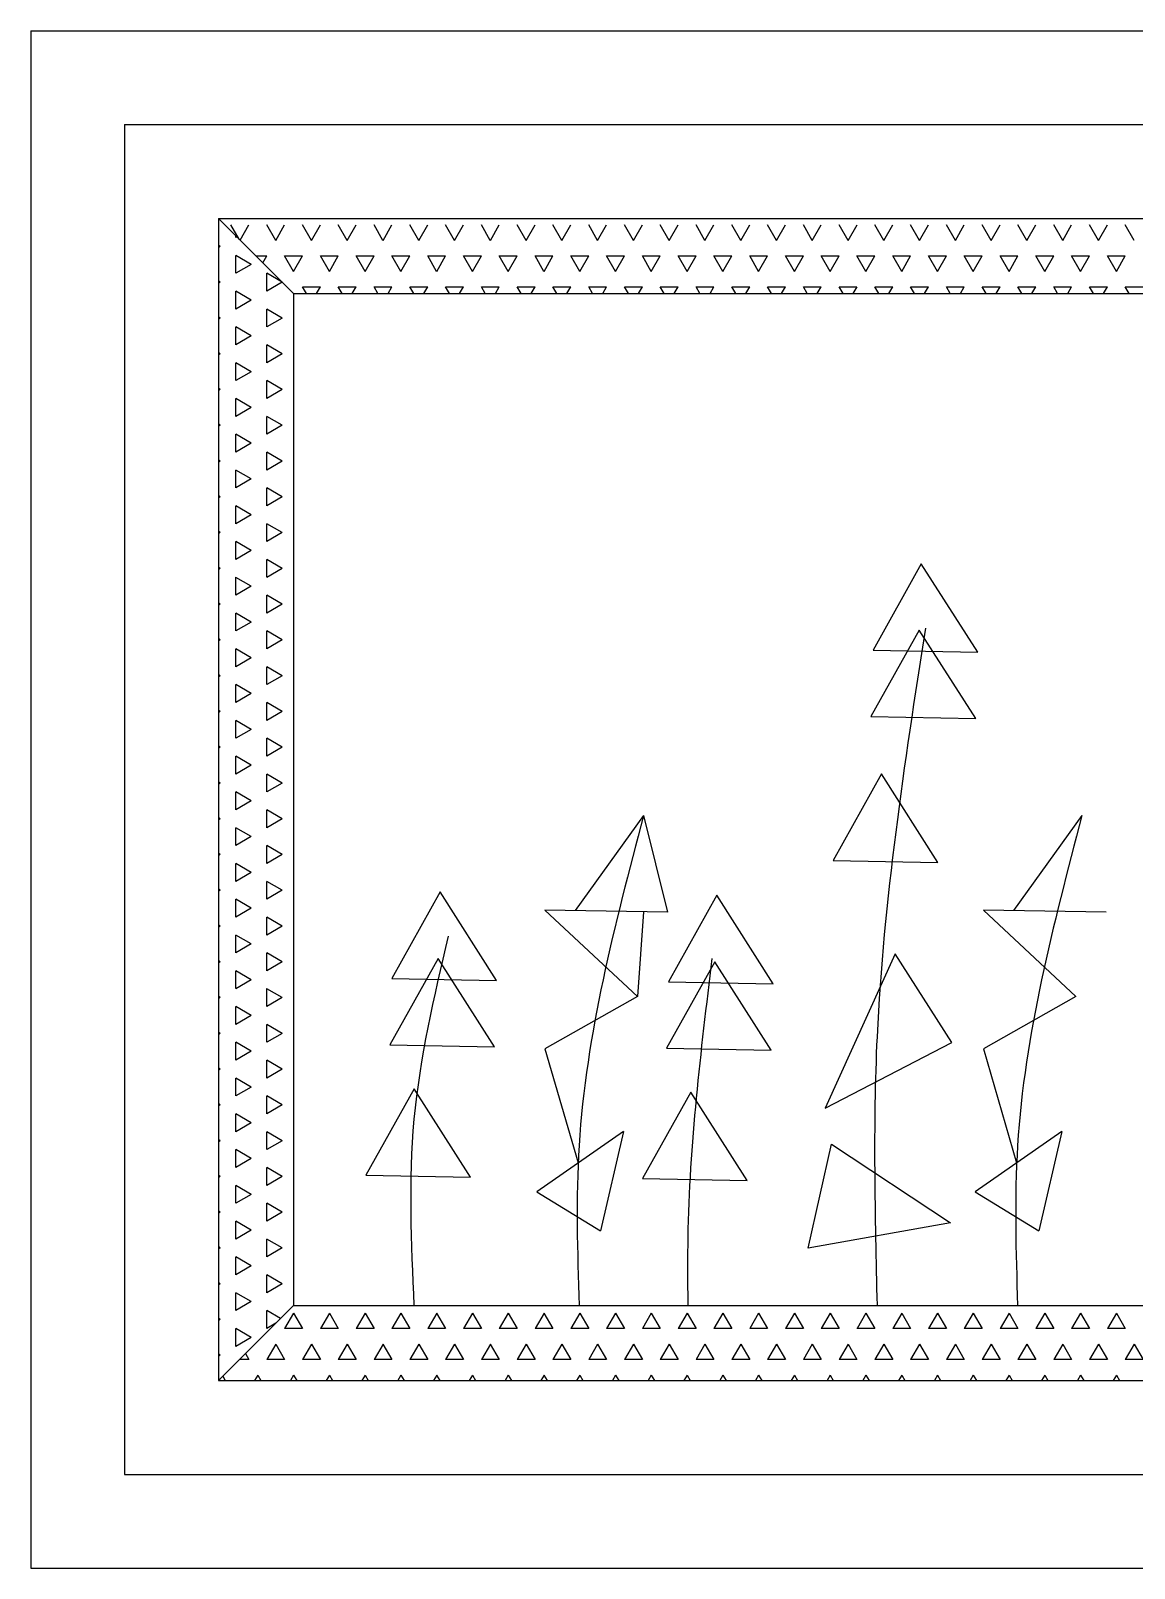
# Model space of a CAD drawing. Header units: inches. Extents: x 3 to 45, y 10.7 to 35.5.
# Drawn here: x 5.665 to 6.172, y 17.301 to 18.009 of the extents above; entities that cross this region are included whole.
import ezdxf

# ---------------------------------------------------------------- set-up
doc = ezdxf.new("R2010")
doc.units = ezdxf.units.IN
doc.header["$MEASUREMENT"] = 0
doc.layers.add('02', color=2, linetype='Continuous')
doc.layers.add('1', color=1, linetype='Continuous')

msp = doc.modelspace()

# ---------------------------------------------------------------- linework, layer by layer
at = {"layer": '02'}
for p, q in [((5.7078, 17.96569), (5.7078, 17.34459)), ((5.7078, 17.96569), (6.64802, 17.96569)), ((5.78556, 17.88793), (5.751, 17.92249)), ((5.76052, 17.91297), (5.75672, 17.91955)), ((5.75895, 17.91374), (5.75895, 17.91454)), ((5.75946, 17.91403), (5.75895, 17.91373)), ((5.76092, 17.91257), (5.76496, 17.91955)), ((5.7773, 17.91243), (5.77318, 17.91955)), ((5.7773, 17.91243), (5.78142, 17.91955)), ((5.79375, 17.91243), (5.78964, 17.91955)), ((5.79376, 17.91243), (5.79788, 17.91955)), ((5.81021, 17.91243), (5.8061, 17.91955)), ((5.81022, 17.91243), (5.81434, 17.91955)), ((5.82667, 17.91243), (5.82256, 17.91955)), ((5.82668, 17.91243), (5.8308, 17.91955)), ((5.84313, 17.91243), (5.83902, 17.91955)), ((5.84314, 17.91243), (5.84726, 17.91955)), ((5.85959, 17.91243), (5.85548, 17.91955)), ((5.8596, 17.91243), (5.86371, 17.91955)), ((5.87605, 17.91243), (5.87194, 17.91955)), ((5.87606, 17.91243), (5.88017, 17.91955)), ((5.89251, 17.91243), (5.8884, 17.91955)), ((5.89252, 17.91243), (5.89663, 17.91955)), ((5.90897, 17.91243), (5.90485, 17.91955)), ((5.90898, 17.91243), (5.91309, 17.91955)), ((5.92543, 17.91243), (5.92131, 17.91955)), ((5.92544, 17.91243), (5.92955, 17.91955)), ((5.94189, 17.91243), (5.93777, 17.91955)), ((5.9419, 17.91243), (5.94601, 17.91955)), ((5.95835, 17.91243), (5.95423, 17.91955)), ((5.95835, 17.91243), (5.96247, 17.91955)), ((5.97481, 17.91243), (5.97069, 17.91955)), ((5.97481, 17.91243), (5.97893, 17.91955)), ((5.99127, 17.91243), (5.98715, 17.91955)), ((5.99127, 17.91243), (5.99539, 17.91955)), ((6.00772, 17.91243), (6.00361, 17.91955)), ((6.00773, 17.91243), (6.01185, 17.91955)), ((6.02418, 17.91243), (6.02007, 17.91955)), ((6.02419, 17.91243), (6.02831, 17.91955)), ((6.04064, 17.91243), (6.03653, 17.91955)), ((6.04065, 17.91243), (6.04477, 17.91955)), ((6.0571, 17.91243), (6.05299, 17.91955)), ((6.05711, 17.91243), (6.06122, 17.91955)), ((6.07356, 17.91243), (6.06945, 17.91955)), ((6.07357, 17.91243), (6.07768, 17.91955)), ((6.09002, 17.91243), (6.08591, 17.91955)), ((6.09003, 17.91243), (6.09414, 17.91955)), ((6.10648, 17.91243), (6.10236, 17.91955)), ((6.10649, 17.91243), (6.1106, 17.91955)), ((6.12294, 17.91243), (6.11882, 17.91955)), ((6.12295, 17.91243), (6.12706, 17.91955)), ((6.1394, 17.91243), (6.13528, 17.91955)), ((6.13941, 17.91243), (6.14352, 17.91955)), ((6.15586, 17.91243), (6.15174, 17.91955)), ((6.15587, 17.91243), (6.15998, 17.91955)), ((6.17232, 17.91243), (6.1682, 17.91955)), ((5.75182, 17.90962), (5.751, 17.91009)), ((5.75182, 17.90962), (5.751, 17.90914)), ((5.76607, 17.90139), (5.75894, 17.9055)), ((5.75895, 17.89728), (5.75895, 17.90551)), ((5.76608, 17.90139), (5.75895, 17.89727)), ((5.7682, 17.90529), (5.77319, 17.90529)), ((5.77136, 17.90213), (5.77319, 17.9053)), ((5.78553, 17.89817), (5.78141, 17.9053)), ((5.78141, 17.90529), (5.78964, 17.90529)), ((5.78553, 17.89817), (5.78965, 17.9053)), ((5.80198, 17.89817), (5.79787, 17.9053)), ((5.79787, 17.90529), (5.8061, 17.90529)), ((5.80199, 17.89817), (5.80611, 17.9053)), ((5.81844, 17.89817), (5.81433, 17.9053)), ((5.81433, 17.90529), (5.82256, 17.90529)), ((5.81845, 17.89817), (5.82257, 17.9053)), ((5.8349, 17.89817), (5.83079, 17.9053)), ((5.83079, 17.90529), (5.83902, 17.90529)), ((5.83491, 17.89817), (5.83903, 17.9053)), ((5.85136, 17.89817), (5.84725, 17.9053)), ((5.84725, 17.90529), (5.85548, 17.90529)), ((5.85137, 17.89817), (5.85548, 17.9053)), ((5.86782, 17.89817), (5.86371, 17.9053)), ((5.86371, 17.90529), (5.87194, 17.90529)), ((5.86783, 17.89817), (5.87194, 17.9053)), ((5.88428, 17.89817), (5.88017, 17.9053)), ((5.88017, 17.90529), (5.8884, 17.90529)), ((5.88429, 17.89817), (5.8884, 17.9053)), ((5.90074, 17.89817), (5.89662, 17.9053)), ((5.89663, 17.90529), (5.90486, 17.90529)), ((5.90075, 17.89817), (5.90486, 17.9053)), ((5.9172, 17.89817), (5.91308, 17.9053)), ((5.91309, 17.90529), (5.92132, 17.90529)), ((5.91721, 17.89817), (5.92132, 17.9053)), ((5.93366, 17.89817), (5.92954, 17.9053)), ((5.92955, 17.90529), (5.93778, 17.90529)), ((5.93367, 17.89817), (5.93778, 17.9053)), ((5.95012, 17.89817), (5.946, 17.9053)), ((5.94601, 17.90529), (5.95424, 17.90529)), ((5.95013, 17.89817), (5.95424, 17.9053)), ((5.96658, 17.89817), (5.96246, 17.9053)), ((5.96247, 17.90529), (5.9707, 17.90529)), ((5.96658, 17.89817), (5.9707, 17.9053)), ((5.98304, 17.89817), (5.97892, 17.9053)), ((5.97893, 17.90529), (5.98715, 17.90529)), ((5.98304, 17.89817), (5.98716, 17.9053)), ((5.99949, 17.89817), (5.99538, 17.9053)), ((5.99538, 17.90529), (6.00361, 17.90529)), ((5.9995, 17.89817), (6.00362, 17.9053)), ((6.01595, 17.89817), (6.01184, 17.9053)), ((6.01184, 17.90529), (6.02007, 17.90529)), ((6.01596, 17.89817), (6.02008, 17.9053)), ((6.03241, 17.89817), (6.0283, 17.9053)), ((6.0283, 17.90529), (6.03653, 17.90529)), ((6.03242, 17.89817), (6.03654, 17.9053)), ((6.04887, 17.89817), (6.04476, 17.9053)), ((6.04476, 17.90529), (6.05299, 17.90529)), ((6.04888, 17.89817), (6.053, 17.9053)), ((6.06533, 17.89817), (6.06122, 17.9053)), ((6.06122, 17.90529), (6.06945, 17.90529)), ((6.06534, 17.89817), (6.06945, 17.9053)), ((6.08179, 17.89817), (6.07768, 17.9053)), ((6.07768, 17.90529), (6.08591, 17.90529)), ((6.0818, 17.89817), (6.08591, 17.9053)), ((6.09825, 17.89817), (6.09414, 17.9053)), ((6.09414, 17.90529), (6.10237, 17.90529)), ((6.09826, 17.89817), (6.10237, 17.9053)), ((6.11471, 17.89817), (6.11059, 17.9053)), ((6.1106, 17.90529), (6.11883, 17.90529)), ((6.11472, 17.89817), (6.11883, 17.9053)), ((6.13117, 17.89817), (6.12705, 17.9053)), ((6.12706, 17.90529), (6.13529, 17.90529)), ((6.13118, 17.89817), (6.13529, 17.9053)), ((6.14763, 17.89817), (6.14351, 17.9053)), ((6.14352, 17.90529), (6.15175, 17.90529)), ((6.14764, 17.89817), (6.15175, 17.9053)), ((6.16409, 17.89817), (6.15997, 17.9053)), ((6.15998, 17.90529), (6.16821, 17.90529)), ((6.16409, 17.89817), (6.16821, 17.9053)), ((5.75182, 17.89316), (5.751, 17.89363)), ((5.75182, 17.89316), (5.751, 17.89268)), ((5.7732, 17.88905), (5.7732, 17.89728)), ((5.78032, 17.89316), (5.7732, 17.89727)), ((5.78033, 17.89316), (5.7732, 17.88904)), ((5.76607, 17.88493), (5.75894, 17.88904)), ((5.75895, 17.88082), (5.75895, 17.88905)), ((5.78556, 17.88793), (5.78556, 17.42235)), ((5.78556, 17.88793), (6.57026, 17.88793)), ((5.79144, 17.88793), (5.78964, 17.89105)), ((5.78964, 17.89104), (5.79787, 17.89104)), ((5.79608, 17.88793), (5.79788, 17.89105)), ((5.8079, 17.88793), (5.8061, 17.89105)), ((5.8061, 17.89104), (5.81433, 17.89104)), ((5.81254, 17.88793), (5.81434, 17.89105)), ((5.82436, 17.88793), (5.82256, 17.89105)), ((5.82256, 17.89104), (5.83079, 17.89104)), ((5.829, 17.88793), (5.8308, 17.89105)), ((5.84082, 17.88793), (5.83902, 17.89105)), ((5.83902, 17.89104), (5.84725, 17.89104)), ((5.84546, 17.88793), (5.84726, 17.89105)), ((5.85727, 17.88793), (5.85548, 17.89105)), ((5.85548, 17.89104), (5.86371, 17.89104)), ((5.86192, 17.88793), (5.86371, 17.89105)), ((5.87373, 17.88793), (5.87194, 17.89105)), ((5.87194, 17.89104), (5.88017, 17.89104)), ((5.87838, 17.88793), (5.88017, 17.89105)), ((5.89019, 17.88793), (5.8884, 17.89105)), ((5.8884, 17.89104), (5.89663, 17.89104)), ((5.89483, 17.88793), (5.89663, 17.89105)), ((5.90665, 17.88793), (5.90485, 17.89105)), ((5.90486, 17.89104), (5.91309, 17.89104)), ((5.91129, 17.88793), (5.91309, 17.89105)), ((5.92311, 17.88793), (5.92131, 17.89105)), ((5.92132, 17.89104), (5.92955, 17.89104)), ((5.92775, 17.88793), (5.92955, 17.89105)), ((5.93957, 17.88793), (5.93777, 17.89105)), ((5.93778, 17.89104), (5.94601, 17.89104)), ((5.94421, 17.88793), (5.94601, 17.89105)), ((5.95603, 17.88793), (5.95423, 17.89105)), ((5.95424, 17.89104), (5.96247, 17.89104)), ((5.96067, 17.88793), (5.96247, 17.89105)), ((5.97249, 17.88793), (5.97069, 17.89105)), ((5.9707, 17.89104), (5.97893, 17.89104)), ((5.97713, 17.88793), (5.97893, 17.89105)), ((5.98895, 17.88793), (5.98715, 17.89105)), ((5.98715, 17.89104), (5.99538, 17.89104)), ((5.99359, 17.88793), (5.99539, 17.89105)), ((6.00541, 17.88793), (6.00361, 17.89105)), ((6.00361, 17.89104), (6.01184, 17.89104)), ((6.01005, 17.88793), (6.01185, 17.89105)), ((6.02187, 17.88793), (6.02007, 17.89105)), ((6.02007, 17.89104), (6.0283, 17.89104)), ((6.02651, 17.88793), (6.02831, 17.89105)), ((6.03833, 17.88793), (6.03653, 17.89105)), ((6.03653, 17.89104), (6.04476, 17.89104)), ((6.04297, 17.88793), (6.04477, 17.89105)), ((6.05479, 17.88793), (6.05299, 17.89105)), ((6.05299, 17.89104), (6.06122, 17.89104)), ((6.05943, 17.88793), (6.06122, 17.89105)), ((6.07124, 17.88793), (6.06945, 17.89105)), ((6.06945, 17.89104), (6.07768, 17.89104)), ((6.07589, 17.88793), (6.07768, 17.89105)), ((6.0877, 17.88793), (6.08591, 17.89105)), ((6.08591, 17.89104), (6.09414, 17.89104)), ((6.09235, 17.88793), (6.09414, 17.89105)), ((6.10416, 17.88793), (6.10236, 17.89105)), ((6.10237, 17.89104), (6.1106, 17.89104)), ((6.1088, 17.88793), (6.1106, 17.89105)), ((6.12062, 17.88793), (6.11882, 17.89105)), ((6.11883, 17.89104), (6.12706, 17.89104)), ((6.12526, 17.88793), (6.12706, 17.89105)), ((6.13708, 17.88793), (6.13528, 17.89105)), ((6.13529, 17.89104), (6.14352, 17.89104)), ((6.14172, 17.88793), (6.14352, 17.89105)), ((6.15354, 17.88793), (6.15174, 17.89105)), ((6.15175, 17.89104), (6.15998, 17.89104)), ((6.15818, 17.88793), (6.15998, 17.89105)), ((6.17, 17.88793), (6.1682, 17.89105)), ((6.16821, 17.89104), (6.17644, 17.89104)), ((5.76608, 17.88493), (5.75895, 17.88081)), ((5.7732, 17.87259), (5.7732, 17.88082)), ((5.78032, 17.8767), (5.7732, 17.88081)), ((5.75182, 17.8767), (5.751, 17.87717)), ((5.75182, 17.8767), (5.751, 17.87622)), ((5.76607, 17.86847), (5.75894, 17.87258)), ((5.75895, 17.86436), (5.75895, 17.87259)), ((5.78033, 17.8767), (5.7732, 17.87258)), ((5.76608, 17.86847), (5.75895, 17.86435)), ((5.75182, 17.86024), (5.751, 17.86071)), ((5.75182, 17.86024), (5.751, 17.85976)), ((5.7732, 17.85613), (5.7732, 17.86436)), ((5.78032, 17.86024), (5.7732, 17.86435)), ((5.78033, 17.86024), (5.7732, 17.85612)), ((5.76607, 17.85201), (5.75894, 17.85612)), ((5.75895, 17.8479), (5.75895, 17.85613)), ((5.76608, 17.85201), (5.75895, 17.84789)), ((5.75182, 17.84378), (5.751, 17.84425)), ((5.75182, 17.84378), (5.751, 17.8433)), ((5.7732, 17.83967), (5.7732, 17.8479)), ((5.78032, 17.84378), (5.7732, 17.84789)), ((5.78033, 17.84378), (5.7732, 17.83967)), ((5.76607, 17.83555), (5.75894, 17.83967)), ((5.75895, 17.83144), (5.75895, 17.83967)), ((5.76608, 17.83555), (5.75895, 17.83144)), ((5.7732, 17.82321), (5.7732, 17.83144)), ((5.78032, 17.82732), (5.7732, 17.83144)), ((5.75182, 17.82732), (5.751, 17.82779)), ((5.75182, 17.82732), (5.751, 17.82685)), ((5.76607, 17.81909), (5.75894, 17.82321)), ((5.75895, 17.81498), (5.75895, 17.82321)), ((5.78033, 17.82732), (5.7732, 17.82321)), ((5.76608, 17.81909), (5.75895, 17.81498)), ((5.78032, 17.81086), (5.7732, 17.81498)), ((5.7732, 17.80675), (5.7732, 17.81498)), ((5.75182, 17.81086), (5.751, 17.81133)), ((5.75182, 17.81086), (5.751, 17.81039)), ((5.78033, 17.81086), (5.7732, 17.80675)), ((5.76607, 17.80263), (5.75894, 17.80675)), ((5.75895, 17.79852), (5.75895, 17.80675)), ((5.76608, 17.80263), (5.75895, 17.79852)), ((5.75182, 17.7944), (5.751, 17.79487)), ((5.75182, 17.7944), (5.751, 17.79393)), ((5.7732, 17.79029), (5.7732, 17.79852)), ((5.78032, 17.7944), (5.7732, 17.79852)), ((5.78033, 17.7944), (5.7732, 17.79029)), ((5.76607, 17.78617), (5.75894, 17.79029)), ((5.75895, 17.78206), (5.75895, 17.79029)), ((5.76608, 17.78617), (5.75895, 17.78206)), ((5.78032, 17.77794), (5.7732, 17.78206)), ((5.7732, 17.77384), (5.7732, 17.78206)), ((5.75182, 17.77794), (5.751, 17.77841)), ((5.75182, 17.77794), (5.751, 17.77747)), ((5.76607, 17.76971), (5.75894, 17.77383)), ((5.75895, 17.76561), (5.75895, 17.77384)), ((5.78033, 17.77794), (5.7732, 17.77383)), ((5.76608, 17.76971), (5.75895, 17.7656)), ((5.7732, 17.75738), (5.7732, 17.76561)), ((5.78032, 17.76148), (5.7732, 17.7656)), ((5.75182, 17.76148), (5.751, 17.76195)), ((5.75182, 17.76148), (5.751, 17.76101)), ((5.78033, 17.76148), (5.7732, 17.75737)), ((6.07436, 17.76363), (6.05213, 17.72382)), ((6.1003, 17.7229), (6.07436, 17.76363)), ((5.76607, 17.75325), (5.75894, 17.75737)), ((5.75895, 17.74915), (5.75895, 17.75738)), ((5.76608, 17.75325), (5.75895, 17.74914)), ((5.75182, 17.74502), (5.751, 17.7455)), ((5.75182, 17.74502), (5.751, 17.74455)), ((5.7732, 17.74092), (5.7732, 17.74915)), ((5.78032, 17.74502), (5.7732, 17.74914)), ((5.78033, 17.74502), (5.7732, 17.74091)), ((5.76607, 17.7368), (5.75894, 17.74091)), ((5.75895, 17.73269), (5.75895, 17.74092)), ((5.76608, 17.7368), (5.75895, 17.73268)), ((5.7732, 17.72446), (5.7732, 17.73269)), ((5.78032, 17.72857), (5.7732, 17.73268)), ((6.07344, 17.73308), (6.0512, 17.69328)), ((6.09938, 17.69235), (6.07344, 17.73308)), ((5.75182, 17.72857), (5.751, 17.72904)), ((5.75182, 17.72857), (5.751, 17.72809)), ((5.76607, 17.72034), (5.75894, 17.72445)), ((5.75895, 17.71623), (5.75895, 17.72446)), ((5.78033, 17.72857), (5.7732, 17.72445)), ((6.05213, 17.72382), (6.1003, 17.7229)), ((5.76608, 17.72034), (5.75895, 17.71622)), ((5.7732, 17.708), (5.7732, 17.71623)), ((5.78032, 17.71211), (5.7732, 17.71622)), ((5.75182, 17.71211), (5.751, 17.71258)), ((5.75182, 17.71211), (5.751, 17.71163)), ((5.78033, 17.71211), (5.7732, 17.70799)), ((5.76607, 17.70388), (5.75894, 17.70799)), ((5.75895, 17.69977), (5.75895, 17.708)), ((5.76608, 17.70388), (5.75895, 17.69976)), ((5.75182, 17.69565), (5.751, 17.69612)), ((5.75182, 17.69565), (5.751, 17.69517)), ((5.7732, 17.69154), (5.7732, 17.69977)), ((5.78032, 17.69565), (5.7732, 17.69976)), ((5.78033, 17.69565), (5.7732, 17.69153)), ((5.76607, 17.68742), (5.75894, 17.69153)), ((5.75895, 17.68331), (5.75895, 17.69154)), ((6.0512, 17.69328), (6.09938, 17.69235)), ((5.76608, 17.68742), (5.75895, 17.6833)), ((5.7732, 17.67508), (5.7732, 17.68331)), ((5.78032, 17.67919), (5.7732, 17.6833)), ((5.75182, 17.67919), (5.751, 17.67966)), ((5.75182, 17.67919), (5.751, 17.67871)), ((5.76607, 17.67096), (5.75894, 17.67507)), ((5.75895, 17.66685), (5.75895, 17.67508)), ((5.78033, 17.67919), (5.7732, 17.67507)), ((5.76608, 17.67096), (5.75895, 17.66684)), ((5.7732, 17.65862), (5.7732, 17.66685)), ((5.78032, 17.66273), (5.7732, 17.66684)), ((6.056, 17.66689), (6.03377, 17.62709)), ((6.08194, 17.62617), (6.056, 17.66689)), ((5.75182, 17.66273), (5.751, 17.6632)), ((5.75182, 17.66273), (5.751, 17.66225)), ((5.78033, 17.66273), (5.7732, 17.65861)), ((5.76607, 17.6545), (5.75894, 17.65861)), ((5.75895, 17.65039), (5.75895, 17.65862)), ((5.76608, 17.6545), (5.75895, 17.65038)), ((5.75182, 17.64627), (5.751, 17.64674)), ((5.75182, 17.64627), (5.751, 17.64579)), ((5.7732, 17.64216), (5.7732, 17.65039)), ((5.78032, 17.64627), (5.7732, 17.65038)), ((5.78033, 17.64627), (5.7732, 17.64215)), ((5.94653, 17.64776), (5.91503, 17.60403)), ((5.94653, 17.64776), (5.95764, 17.60333)), ((6.14828, 17.64776), (6.11678, 17.60403)), ((5.76607, 17.63804), (5.75894, 17.64215)), ((5.75895, 17.63393), (5.75895, 17.64216)), ((5.76608, 17.63804), (5.75895, 17.63393)), ((5.78032, 17.62981), (5.7732, 17.63393)), ((5.7732, 17.6257), (5.7732, 17.63393)), ((5.75182, 17.62981), (5.751, 17.63028)), ((5.75182, 17.62981), (5.751, 17.62934)), ((5.76607, 17.62158), (5.75894, 17.6257)), ((5.75895, 17.61747), (5.75895, 17.6257)), ((5.78033, 17.62981), (5.7732, 17.6257)), ((6.03377, 17.62709), (6.08194, 17.62617)), ((5.76608, 17.62158), (5.75895, 17.61747)), ((5.78032, 17.61335), (5.7732, 17.61747)), ((5.7732, 17.60924), (5.7732, 17.61747)), ((5.75182, 17.61335), (5.751, 17.61382)), ((5.75182, 17.61335), (5.751, 17.61288)), ((5.78033, 17.61335), (5.7732, 17.60924)), ((5.85296, 17.61259), (5.83073, 17.57278)), ((5.8789, 17.57186), (5.85296, 17.61259)), ((5.98026, 17.61106), (5.95802, 17.57126)), ((6.0062, 17.57033), (5.98026, 17.61106)), ((5.76607, 17.60512), (5.75894, 17.60924)), ((5.75895, 17.60101), (5.75895, 17.60924)), ((5.76608, 17.60512), (5.75895, 17.60101)), ((5.90113, 17.60426), (5.94375, 17.56445)), ((5.95764, 17.60333), (5.90113, 17.60426)), ((5.94657, 17.60351), (5.94375, 17.56445)), ((6.1594, 17.60333), (6.10289, 17.60426)), ((6.10289, 17.60426), (6.1455, 17.56445)), ((5.75182, 17.59689), (5.751, 17.59736)), ((5.75182, 17.59689), (5.751, 17.59642)), ((5.78032, 17.59689), (5.7732, 17.60101)), ((5.7732, 17.59278), (5.7732, 17.60101)), ((5.78033, 17.59689), (5.7732, 17.59278)), ((5.76607, 17.58866), (5.75894, 17.59278)), ((5.75895, 17.58455), (5.75895, 17.59278)), ((5.76608, 17.58866), (5.75895, 17.58455)), ((5.7732, 17.57632), (5.7732, 17.58455)), ((5.78032, 17.58043), (5.7732, 17.58455)), ((5.85204, 17.58204), (5.8298, 17.54224)), ((5.87798, 17.54131), (5.85204, 17.58204)), ((6.06238, 17.58407), (6.03017, 17.51305)), ((6.08832, 17.54334), (6.06238, 17.58407)), ((5.75182, 17.58043), (5.751, 17.5809)), ((5.75182, 17.58043), (5.751, 17.57996)), ((5.76607, 17.5722), (5.75894, 17.57632)), ((5.75895, 17.5681), (5.75895, 17.57632)), ((5.78033, 17.58043), (5.7732, 17.57632)), ((5.97933, 17.58051), (5.9571, 17.54071)), ((6.00527, 17.53979), (5.97933, 17.58051)), ((5.76608, 17.5722), (5.75895, 17.56809)), ((5.7732, 17.55987), (5.7732, 17.5681)), ((5.78032, 17.56397), (5.7732, 17.56809)), ((5.83073, 17.57278), (5.8789, 17.57186)), ((5.95802, 17.57126), (6.0062, 17.57033)), ((5.75182, 17.56397), (5.751, 17.56444)), ((5.75182, 17.56397), (5.751, 17.5635)), ((5.78033, 17.56397), (5.7732, 17.55986)), ((5.94375, 17.56445), (5.90113, 17.54039)), ((6.1455, 17.56445), (6.10289, 17.54039)), ((5.76607, 17.55574), (5.75894, 17.55986)), ((5.75895, 17.55164), (5.75895, 17.55987)), ((5.76608, 17.55574), (5.75895, 17.55163)), ((5.75182, 17.54751), (5.751, 17.54799)), ((5.75182, 17.54751), (5.751, 17.54704)), ((5.7732, 17.54341), (5.7732, 17.55164)), ((5.78032, 17.54751), (5.7732, 17.55163)), ((5.78033, 17.54751), (5.7732, 17.5434)), ((5.76607, 17.53928), (5.75894, 17.5434)), ((5.75895, 17.53518), (5.75895, 17.54341)), ((5.76608, 17.53928), (5.75895, 17.53517)), ((5.8298, 17.54224), (5.87798, 17.54131)), ((5.90113, 17.54039), (5.91646, 17.48793)), ((5.9571, 17.54071), (6.00527, 17.53979)), ((6.03017, 17.51305), (6.08832, 17.54334)), ((6.10289, 17.54039), (6.11822, 17.48793)), ((5.7732, 17.52695), (5.7732, 17.53518)), ((5.78032, 17.53106), (5.7732, 17.53517)), ((5.75182, 17.53106), (5.751, 17.53153)), ((5.75182, 17.53106), (5.751, 17.53058)), ((5.76607, 17.52283), (5.75894, 17.52694)), ((5.75895, 17.51872), (5.75895, 17.52695)), ((5.78033, 17.53106), (5.7732, 17.52694)), ((5.76608, 17.52283), (5.75895, 17.51871)), ((5.7732, 17.51049), (5.7732, 17.51872)), ((5.78032, 17.5146), (5.7732, 17.51871)), ((5.84098, 17.52205), (5.81874, 17.48225)), ((5.86692, 17.48132), (5.84098, 17.52205)), ((5.96827, 17.52052), (5.94604, 17.48072)), ((5.99421, 17.47979), (5.96827, 17.52052)), ((5.75182, 17.5146), (5.751, 17.51507)), ((5.75182, 17.5146), (5.751, 17.51412)), ((5.78033, 17.5146), (5.7732, 17.51048)), ((5.76607, 17.50637), (5.75894, 17.51048)), ((5.75895, 17.50226), (5.75895, 17.51049)), ((5.76608, 17.50637), (5.75895, 17.50225)), ((5.75182, 17.49814), (5.751, 17.49861)), ((5.75182, 17.49814), (5.751, 17.49766)), ((5.7732, 17.49403), (5.7732, 17.50226)), ((5.78032, 17.49814), (5.7732, 17.50225)), ((5.78033, 17.49814), (5.7732, 17.49402)), ((5.93726, 17.50243), (5.89743, 17.47466)), ((5.93726, 17.50243), (5.92674, 17.45664)), ((6.13902, 17.50243), (6.09918, 17.47466)), ((6.13902, 17.50243), (6.12849, 17.45664)), ((5.76607, 17.48991), (5.75894, 17.49402)), ((5.75895, 17.4858), (5.75895, 17.49403)), ((5.76608, 17.48991), (5.75895, 17.48579)), ((6.02236, 17.44865), (6.0331, 17.49646)), ((6.0331, 17.49646), (6.08777, 17.46036)), ((5.7732, 17.47757), (5.7732, 17.4858)), ((5.78032, 17.48168), (5.7732, 17.48579)), ((5.75182, 17.48168), (5.751, 17.48215)), ((5.75182, 17.48168), (5.751, 17.4812)), ((5.76607, 17.47345), (5.75894, 17.47756)), ((5.75895, 17.46934), (5.75895, 17.47757)), ((5.78033, 17.48168), (5.7732, 17.47756)), ((5.81874, 17.48225), (5.86692, 17.48132)), ((5.94604, 17.48072), (5.99421, 17.47979)), ((5.76608, 17.47345), (5.75895, 17.46933)), ((5.7732, 17.46111), (5.7732, 17.46934)), ((5.78032, 17.46522), (5.7732, 17.46933)), ((5.89743, 17.47466), (5.92674, 17.45664)), ((6.09918, 17.47466), (6.12849, 17.45664)), ((5.75182, 17.46522), (5.751, 17.46569)), ((5.75182, 17.46522), (5.751, 17.46474)), ((5.78033, 17.46522), (5.7732, 17.4611)), ((5.76607, 17.45699), (5.75894, 17.4611)), ((5.75895, 17.45288), (5.75895, 17.46111)), ((5.76608, 17.45699), (5.75895, 17.45287)), ((6.08777, 17.46036), (6.02236, 17.44865)), ((5.75182, 17.44876), (5.751, 17.44923)), ((5.75182, 17.44876), (5.751, 17.44828)), ((5.7732, 17.44465), (5.7732, 17.45288)), ((5.78032, 17.44876), (5.7732, 17.45287)), ((5.78033, 17.44876), (5.7732, 17.44464)), ((5.76607, 17.44053), (5.75894, 17.44464)), ((5.75895, 17.43642), (5.75895, 17.44465)), ((5.76608, 17.44053), (5.75895, 17.43642)), ((5.7732, 17.42819), (5.7732, 17.43642)), ((5.78032, 17.4323), (5.7732, 17.43641)), ((5.75182, 17.4323), (5.751, 17.43277)), ((5.75182, 17.4323), (5.751, 17.43182)), ((5.76607, 17.42407), (5.75894, 17.42819)), ((5.75895, 17.41996), (5.75895, 17.42819)), ((5.78033, 17.4323), (5.7732, 17.42819)), ((5.78556, 17.42235), (5.751, 17.38779)), ((5.76608, 17.42407), (5.75895, 17.41996)), ((5.77952, 17.41631), (5.7732, 17.41996)), ((5.7732, 17.41173), (5.7732, 17.41996)), ((5.78553, 17.41881), (5.78142, 17.41168)), ((5.78553, 17.41881), (5.78964, 17.41168)), ((5.78556, 17.42235), (6.57026, 17.42235)), ((5.80199, 17.41881), (5.79788, 17.41168)), ((5.80198, 17.41881), (5.8061, 17.41168)), ((5.81845, 17.41881), (5.81434, 17.41168)), ((5.81844, 17.41881), (5.82256, 17.41168)), ((5.83491, 17.41881), (5.8308, 17.41168)), ((5.8349, 17.41881), (5.83902, 17.41168)), ((5.85137, 17.41881), (5.84726, 17.41168)), ((5.85136, 17.41881), (5.85548, 17.41168)), ((5.86783, 17.41881), (5.86371, 17.41168)), ((5.86782, 17.41881), (5.87194, 17.41168)), ((5.88429, 17.41881), (5.88017, 17.41168)), ((5.88428, 17.41881), (5.8884, 17.41168)), ((5.90075, 17.41881), (5.89663, 17.41168)), ((5.90074, 17.41881), (5.90485, 17.41168)), ((5.91721, 17.41881), (5.91309, 17.41168)), ((5.9172, 17.41881), (5.92131, 17.41168)), ((5.93367, 17.41881), (5.92955, 17.41168)), ((5.93366, 17.41881), (5.93777, 17.41168)), ((5.95013, 17.41881), (5.94601, 17.41168)), ((5.95012, 17.41881), (5.95423, 17.41168)), ((5.96658, 17.41881), (5.96247, 17.41168)), ((5.96658, 17.41881), (5.97069, 17.41168)), ((5.98304, 17.41881), (5.97893, 17.41168)), ((5.98304, 17.41881), (5.98715, 17.41168)), ((5.9995, 17.41881), (5.99539, 17.41168)), ((5.99949, 17.41881), (6.00361, 17.41168)), ((6.01596, 17.41881), (6.01185, 17.41168)), ((6.01595, 17.41881), (6.02007, 17.41168)), ((6.03242, 17.41881), (6.02831, 17.41168)), ((6.03241, 17.41881), (6.03653, 17.41168)), ((6.04888, 17.41881), (6.04477, 17.41168)), ((6.04887, 17.41881), (6.05299, 17.41168)), ((6.06534, 17.41881), (6.06122, 17.41168)), ((6.06533, 17.41881), (6.06945, 17.41168)), ((6.0818, 17.41881), (6.07768, 17.41168)), ((6.08179, 17.41881), (6.08591, 17.41168)), ((6.09826, 17.41881), (6.09414, 17.41168)), ((6.09825, 17.41881), (6.10236, 17.41168)), ((6.11472, 17.41881), (6.1106, 17.41168)), ((6.11471, 17.41881), (6.11882, 17.41168)), ((6.13118, 17.41881), (6.12706, 17.41168)), ((6.13117, 17.41881), (6.13528, 17.41168)), ((6.14764, 17.41881), (6.14352, 17.41168)), ((6.14763, 17.41881), (6.15174, 17.41168)), ((6.16409, 17.41881), (6.15998, 17.41168)), ((6.16409, 17.41881), (6.1682, 17.41168)), ((5.75182, 17.41584), (5.751, 17.41631)), ((5.75182, 17.41584), (5.751, 17.41537)), ((5.76607, 17.40761), (5.75894, 17.41173)), ((5.75895, 17.4035), (5.75895, 17.41173)), ((5.77731, 17.4141), (5.7732, 17.41173)), ((5.78964, 17.41168), (5.78141, 17.41168)), ((5.8061, 17.41168), (5.79787, 17.41168)), ((5.82256, 17.41168), (5.81433, 17.41168)), ((5.83902, 17.41168), (5.83079, 17.41168)), ((5.85548, 17.41168), (5.84725, 17.41168)), ((5.87194, 17.41168), (5.86371, 17.41168)), ((5.8884, 17.41168), (5.88017, 17.41168)), ((5.90486, 17.41168), (5.89663, 17.41168)), ((5.92132, 17.41168), (5.91309, 17.41168)), ((5.93778, 17.41168), (5.92955, 17.41168)), ((5.95424, 17.41168), (5.94601, 17.41168)), ((5.9707, 17.41168), (5.96247, 17.41168)), ((5.98715, 17.41168), (5.97893, 17.41168)), ((6.00361, 17.41168), (5.99538, 17.41168)), ((6.02007, 17.41168), (6.01184, 17.41168)), ((6.03653, 17.41168), (6.0283, 17.41168)), ((6.05299, 17.41168), (6.04476, 17.41168)), ((6.06945, 17.41168), (6.06122, 17.41168)), ((6.08591, 17.41168), (6.07768, 17.41168)), ((6.10237, 17.41168), (6.09414, 17.41168)), ((6.11883, 17.41168), (6.1106, 17.41168)), ((6.13529, 17.41168), (6.12706, 17.41168)), ((6.15175, 17.41168), (6.14352, 17.41168)), ((6.16821, 17.41168), (6.15998, 17.41168)), ((5.76608, 17.40761), (5.75895, 17.4035)), ((5.75182, 17.39938), (5.751, 17.39985)), ((5.75182, 17.39938), (5.751, 17.39891)), ((5.76337, 17.40016), (5.76495, 17.39743)), ((5.7773, 17.40456), (5.77319, 17.39743)), ((5.7773, 17.40456), (5.78141, 17.39743)), ((5.79376, 17.40456), (5.78965, 17.39743)), ((5.79375, 17.40456), (5.79787, 17.39743)), ((5.81022, 17.40456), (5.80611, 17.39743)), ((5.81021, 17.40456), (5.81433, 17.39743)), ((5.82668, 17.40456), (5.82257, 17.39743)), ((5.82667, 17.40456), (5.83079, 17.39743)), ((5.84314, 17.40456), (5.83903, 17.39743)), ((5.84313, 17.40456), (5.84725, 17.39743)), ((5.8596, 17.40456), (5.85548, 17.39743)), ((5.85959, 17.40456), (5.86371, 17.39743)), ((5.87606, 17.40456), (5.87194, 17.39743)), ((5.87605, 17.40456), (5.88017, 17.39743)), ((5.89252, 17.40456), (5.8884, 17.39743)), ((5.89251, 17.40456), (5.89662, 17.39743)), ((5.90898, 17.40456), (5.90486, 17.39743)), ((5.90897, 17.40456), (5.91308, 17.39743)), ((5.92544, 17.40456), (5.92132, 17.39743)), ((5.92543, 17.40456), (5.92954, 17.39743)), ((5.9419, 17.40456), (5.93778, 17.39743)), ((5.94189, 17.40456), (5.946, 17.39743)), ((5.95835, 17.40456), (5.95424, 17.39743)), ((5.95835, 17.40456), (5.96246, 17.39743)), ((5.97481, 17.40456), (5.9707, 17.39743)), ((5.97481, 17.40456), (5.97892, 17.39743)), ((5.99127, 17.40456), (5.98716, 17.39743)), ((5.99127, 17.40456), (5.99538, 17.39743)), ((6.00773, 17.40456), (6.00362, 17.39743)), ((6.00772, 17.40456), (6.01184, 17.39743)), ((6.02419, 17.40456), (6.02008, 17.39743)), ((6.02418, 17.40456), (6.0283, 17.39743)), ((6.04065, 17.40456), (6.03654, 17.39743)), ((6.04064, 17.40456), (6.04476, 17.39743)), ((6.05711, 17.40456), (6.053, 17.39743)), ((6.0571, 17.40456), (6.06122, 17.39743)), ((6.07357, 17.40456), (6.06945, 17.39743)), ((6.07356, 17.40456), (6.07768, 17.39743)), ((6.09003, 17.40456), (6.08591, 17.39743)), ((6.09002, 17.40456), (6.09414, 17.39743)), ((6.10649, 17.40456), (6.10237, 17.39743)), ((6.10648, 17.40456), (6.11059, 17.39743)), ((6.12295, 17.40456), (6.11883, 17.39743)), ((6.12294, 17.40456), (6.12705, 17.39743)), ((6.13941, 17.40456), (6.13529, 17.39743)), ((6.1394, 17.40456), (6.14351, 17.39743)), ((6.15587, 17.40456), (6.15175, 17.39743)), ((6.15586, 17.40456), (6.15997, 17.39743)), ((6.17232, 17.40456), (6.16821, 17.39743)), ((6.17232, 17.40456), (6.17643, 17.39743)), ((5.76496, 17.39742), (5.76064, 17.39742)), ((5.78141, 17.39742), (5.77319, 17.39742)), ((5.79787, 17.39742), (5.78964, 17.39742)), ((5.81433, 17.39742), (5.8061, 17.39742)), ((5.83079, 17.39742), (5.82256, 17.39742)), ((5.84725, 17.39742), (5.83902, 17.39742)), ((5.86371, 17.39742), (5.85548, 17.39742)), ((5.88017, 17.39742), (5.87194, 17.39742)), ((5.89663, 17.39742), (5.8884, 17.39742)), ((5.91309, 17.39742), (5.90486, 17.39742)), ((5.92955, 17.39742), (5.92132, 17.39742)), ((5.94601, 17.39742), (5.93778, 17.39742)), ((5.96247, 17.39742), (5.95424, 17.39742)), ((5.97893, 17.39742), (5.9707, 17.39742)), ((5.99538, 17.39742), (5.98715, 17.39742)), ((6.01184, 17.39742), (6.00361, 17.39742)), ((6.0283, 17.39742), (6.02007, 17.39742)), ((6.04476, 17.39742), (6.03653, 17.39742)), ((6.06122, 17.39742), (6.05299, 17.39742)), ((6.07768, 17.39742), (6.06945, 17.39742)), ((6.09414, 17.39742), (6.08591, 17.39742)), ((6.1106, 17.39742), (6.10237, 17.39742)), ((6.12706, 17.39742), (6.11883, 17.39742)), ((6.14352, 17.39742), (6.13529, 17.39742)), ((6.15998, 17.39742), (6.15175, 17.39742)), ((6.17644, 17.39742), (6.16821, 17.39742)), ((5.75138, 17.38817), (5.75116, 17.38779)), ((5.75294, 17.38973), (5.75406, 17.38779)), ((5.76907, 17.3903), (5.76762, 17.38779)), ((5.76907, 17.3903), (5.77052, 17.38779)), ((5.78553, 17.3903), (5.78408, 17.38779)), ((5.78553, 17.3903), (5.78698, 17.38779)), ((5.80199, 17.3903), (5.80054, 17.38779)), ((5.80198, 17.3903), (5.80344, 17.38779)), ((5.81845, 17.3903), (5.817, 17.38779)), ((5.81844, 17.3903), (5.8199, 17.38779)), ((5.83491, 17.3903), (5.83346, 17.38779)), ((5.8349, 17.3903), (5.83635, 17.38779)), ((5.85137, 17.3903), (5.84992, 17.38779)), ((5.85136, 17.3903), (5.85281, 17.38779)), ((5.86783, 17.3903), (5.86638, 17.38779)), ((5.86782, 17.3903), (5.86927, 17.38779)), ((5.88429, 17.3903), (5.88284, 17.38779)), ((5.88428, 17.3903), (5.88573, 17.38779)), ((5.90075, 17.3903), (5.8993, 17.38779)), ((5.90074, 17.3903), (5.90219, 17.38779)), ((5.91721, 17.3903), (5.91575, 17.38779)), ((5.9172, 17.3903), (5.91865, 17.38779)), ((5.93367, 17.3903), (5.93221, 17.38779)), ((5.93366, 17.3903), (5.93511, 17.38779)), ((5.95013, 17.3903), (5.94867, 17.38779)), ((5.95012, 17.3903), (5.95157, 17.38779)), ((5.96658, 17.3903), (5.96513, 17.38779)), ((5.96658, 17.3903), (5.96803, 17.38779)), ((5.98304, 17.3903), (5.98159, 17.38779)), ((5.98304, 17.3903), (5.98449, 17.38779)), ((5.9995, 17.3903), (5.99805, 17.38779)), ((5.99949, 17.3903), (6.00095, 17.38779)), ((6.01596, 17.3903), (6.01451, 17.38779)), ((6.01595, 17.3903), (6.01741, 17.38779)), ((6.03242, 17.3903), (6.03097, 17.38779)), ((6.03241, 17.3903), (6.03387, 17.38779)), ((6.04888, 17.3903), (6.04743, 17.38779)), ((6.04887, 17.3903), (6.05032, 17.38779)), ((6.06534, 17.3903), (6.06389, 17.38779)), ((6.06533, 17.3903), (6.06678, 17.38779)), ((6.0818, 17.3903), (6.08035, 17.38779)), ((6.08179, 17.3903), (6.08324, 17.38779)), ((6.09826, 17.3903), (6.09681, 17.38779)), ((6.09825, 17.3903), (6.0997, 17.38779)), ((6.11472, 17.3903), (6.11326, 17.38779)), ((6.11471, 17.3903), (6.11616, 17.38779)), ((6.13118, 17.3903), (6.12972, 17.38779)), ((6.13117, 17.3903), (6.13262, 17.38779)), ((6.14764, 17.3903), (6.14618, 17.38779)), ((6.14763, 17.3903), (6.14908, 17.38779)), ((6.16409, 17.3903), (6.16264, 17.38779)), ((6.16409, 17.3903), (6.16554, 17.38779)), ((5.7078, 17.34459), (6.64802, 17.34459))]:
    msp.add_line(p, q, dxfattribs=at)
for points in [[(6.07622, 17.73401), (6.05398, 17.54594), (6.05398, 17.42235)], [(5.94653, 17.64776), (5.91688, 17.49595), (5.91688, 17.42235)], [(6.14828, 17.64776), (6.11864, 17.49595), (6.11864, 17.42235)], [(5.85667, 17.59222), (5.84092, 17.50799), (5.84092, 17.42235)], [(5.97802, 17.58204), (5.96691, 17.45337), (5.96691, 17.42235)]]:
    msp.add_spline(points, degree=3, dxfattribs=at)
at = {"layer": '1'}
for p, q in [((5.6646, 18.00889), (5.6646, 17.30139)), ((5.6646, 18.00889), (6.69122, 18.00889)), ((5.751, 17.92249), (5.751, 17.38779)), ((5.751, 17.92249), (6.60482, 17.92249)), ((5.751, 17.38779), (6.60482, 17.38779)), ((5.6646, 17.30139), (6.69122, 17.30139))]:
    msp.add_line(p, q, dxfattribs=at)

doc.saveas('drawing.dxf')
